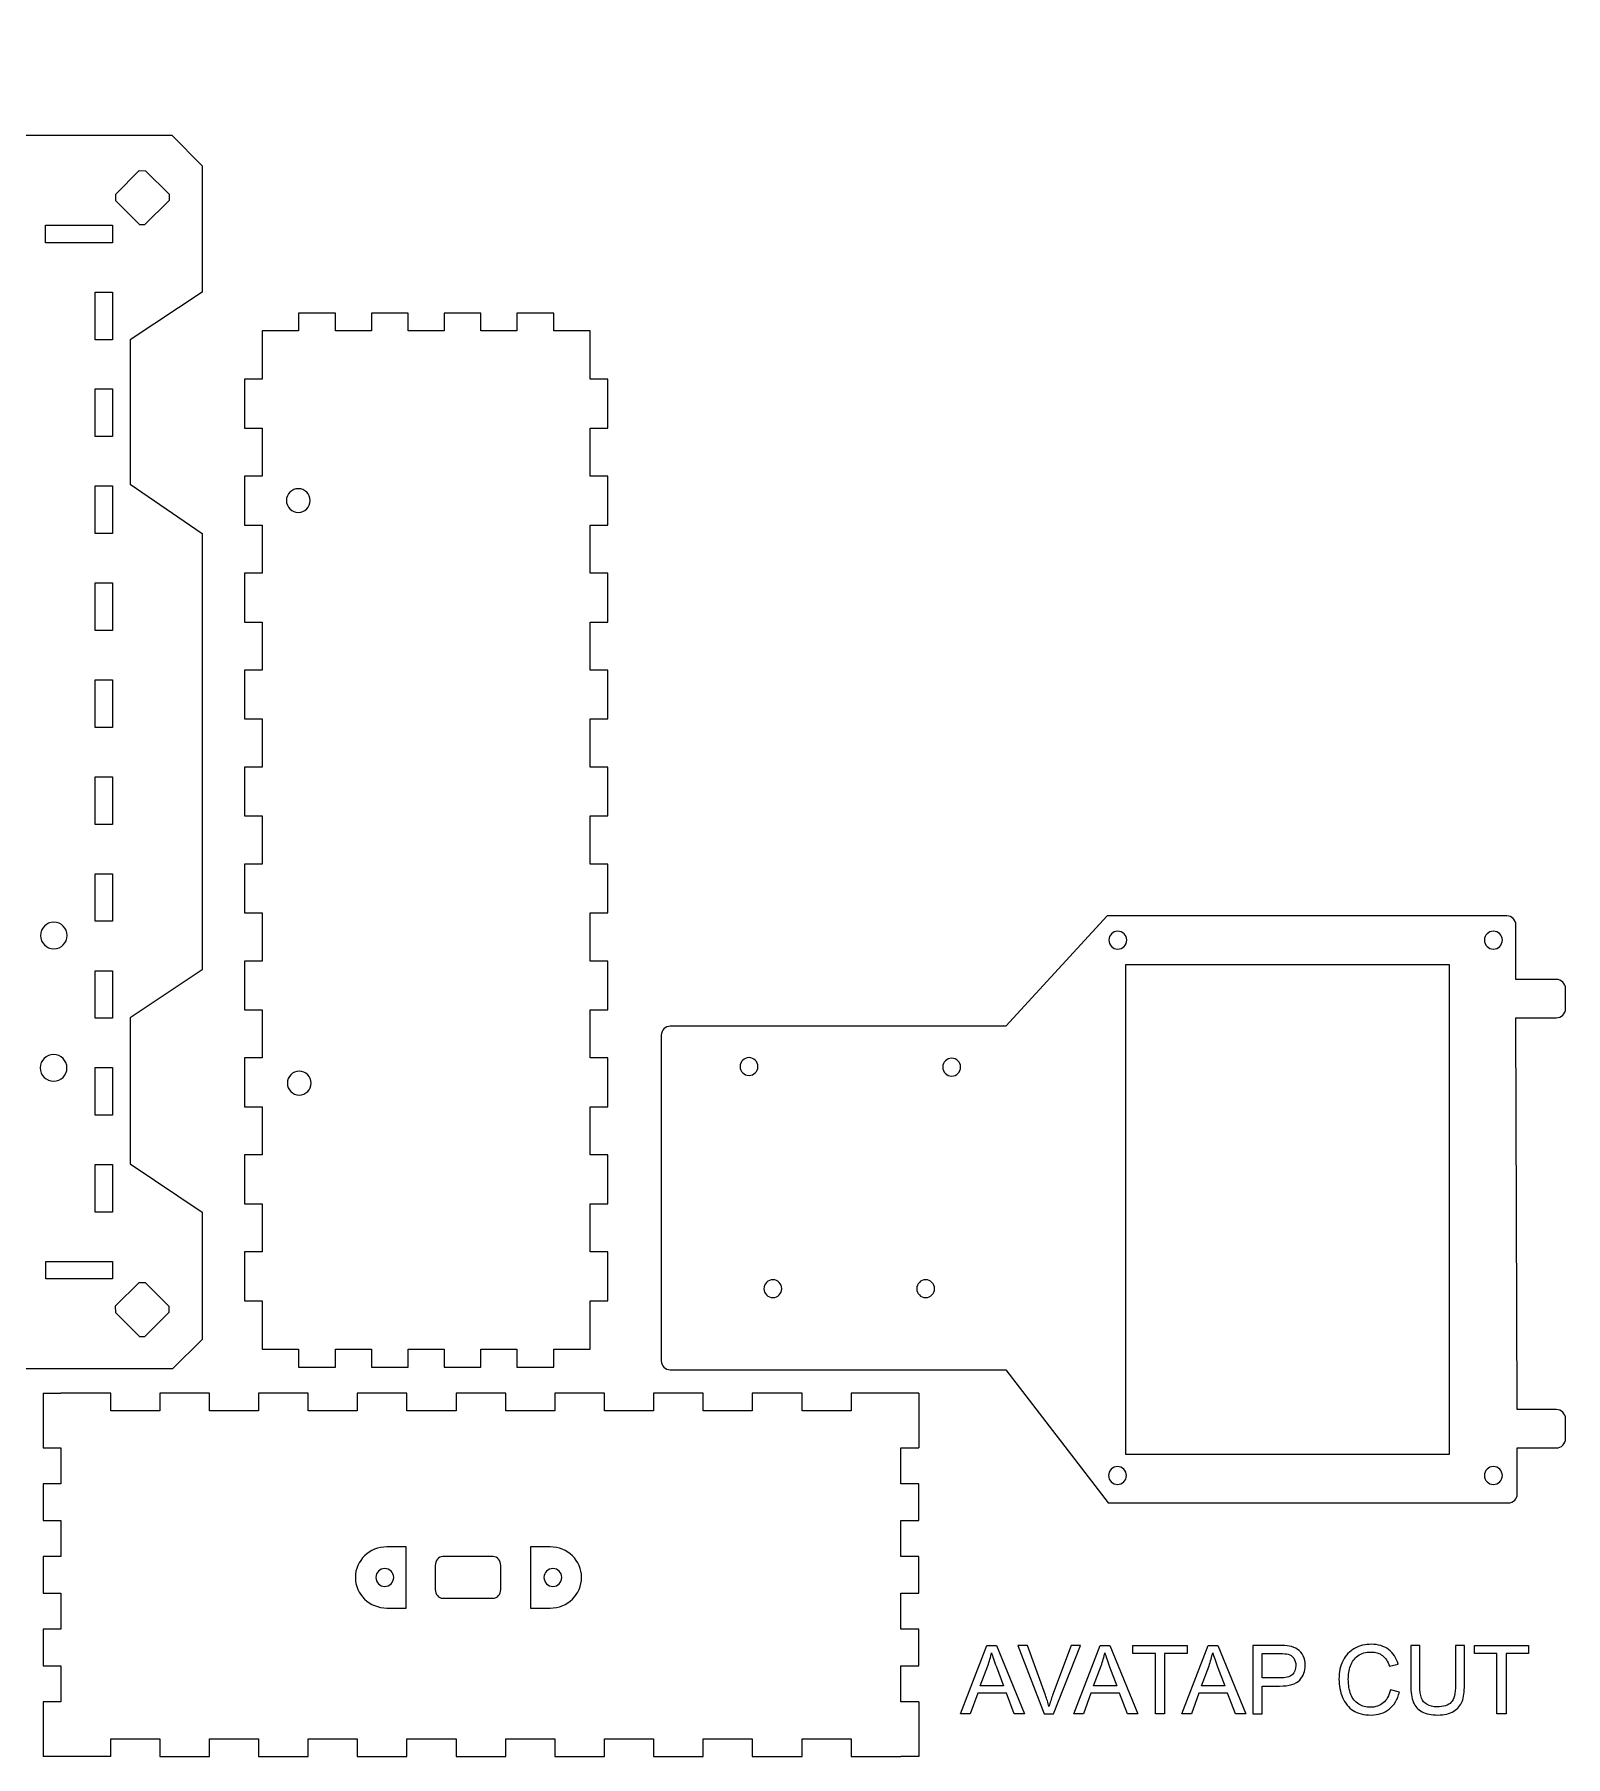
# Model space of a CAD drawing. Extents: x 8 to 597, y -292 to -3.
# Drawn here: x 340.2 to 597.3, y -292 to -2.7 of the extents above; entities that cross this region are included whole.
import ezdxf

# ---------------------------------------------------------------- set-up
doc = ezdxf.new("R2010")
doc.units = 0
doc.header["$MEASUREMENT"] = 0
doc.layers.add('LAYER_1', color=7, linetype='CONTINUOUS')

msp = doc.modelspace()

# ---------------------------------------------------------------- linework, layer by layer
at = {"layer": 'LAYER_1', "color": 7}
for points in [[(362.77, -30.59), (358.68, -34.68), (357.88, -34.68), (353.84, -30.65), (353.84, -29.52), (357.77, -25.59), (358.8, -25.6), (362.77, -29.57), (362.77, -30.59)], [(390.71, -49.51), (384.54, -49.51)], [(384.54, -49.51), (384.54, -52.51)], [(390.71, -52.51), (390.71, -49.51)], [(402.93, -49.51), (396.76, -49.51)], [(396.76, -49.51), (396.76, -52.51)], [(402.93, -52.51), (402.93, -49.51)], [(415.15, -49.51), (408.98, -49.51)], [(408.98, -49.51), (408.98, -52.51)], [(415.15, -52.51), (415.15, -49.51)], [(427.38, -49.51), (421.2, -49.51)], [(421.2, -49.51), (421.2, -52.51)], [(427.38, -52.51), (427.38, -49.51)], [(384.54, -52.51), (378.43, -52.51)], [(378.43, -52.51), (378.43, -60.65)], [(396.76, -52.51), (390.71, -52.51)], [(408.98, -52.51), (402.93, -52.51)], [(421.2, -52.51), (415.15, -52.51)], [(433.49, -52.51), (427.38, -52.51)], [(433.49, -60.65), (433.49, -52.51)], [(378.43, -60.65), (375.43, -60.65)], [(375.43, -60.65), (375.43, -68.86)], [(436.49, -60.65), (433.49, -60.65)], [(436.49, -68.86), (436.49, -60.65)], [(375.43, -68.86), (378.43, -68.86)], [(378.43, -68.86), (378.43, -76.94)], [(433.49, -68.86), (436.49, -68.86)], [(433.49, -76.94), (433.49, -68.86)], [(378.43, -76.94), (375.43, -76.94)], [(375.43, -76.94), (375.43, -85.14)], [(436.49, -76.94), (433.49, -76.94)], [(436.49, -85.14), (436.49, -76.94)], [(375.43, -85.14), (378.43, -85.14)], [(378.43, -85.14), (378.43, -93.22)], [(433.49, -85.14), (436.49, -85.14)], [(433.49, -93.22), (433.49, -85.14)], [(378.43, -93.22), (375.43, -93.22)], [(375.43, -93.22), (375.43, -101.43)], [(436.49, -93.22), (433.49, -93.22)], [(436.49, -101.43), (436.49, -93.22)], [(375.43, -101.43), (378.43, -101.43)], [(378.43, -101.43), (378.43, -109.51)], [(433.49, -101.43), (436.49, -101.43)], [(433.49, -109.51), (433.49, -101.43)], [(378.43, -109.51), (375.43, -109.51)], [(375.43, -109.51), (375.43, -117.71)], [(436.49, -109.51), (433.49, -109.51)], [(436.49, -117.71), (436.49, -109.51)], [(375.43, -117.71), (378.43, -117.71)], [(378.43, -117.71), (378.43, -125.79)], [(433.49, -117.71), (436.49, -117.71)], [(433.49, -125.79), (433.49, -117.71)], [(378.43, -125.79), (375.43, -125.79)], [(375.43, -125.79), (375.43, -134)], [(436.49, -125.79), (433.49, -125.79)], [(436.49, -134), (436.49, -125.79)], [(375.43, -134), (378.43, -134)], [(378.43, -134), (378.43, -142.08)], [(433.49, -134), (436.49, -134)], [(433.49, -142.08), (433.49, -134)], [(378.43, -142.08), (375.43, -142.08)], [(375.43, -142.08), (375.43, -150.28)], [(436.49, -142.08), (433.49, -142.08)], [(436.49, -150.28), (436.49, -142.08)], [(375.43, -150.28), (378.43, -150.28)], [(378.43, -150.28), (378.43, -158.37)], [(433.49, -150.28), (436.49, -150.28)], [(433.49, -158.37), (433.49, -150.28)], [(378.43, -158.37), (375.43, -158.37)], [(375.43, -158.37), (375.43, -166.57)], [(436.49, -158.37), (433.49, -158.37)], [(436.49, -166.57), (436.49, -158.37)], [(375.43, -166.57), (378.43, -166.57)], [(378.43, -166.57), (378.43, -174.65)], [(433.49, -166.57), (436.49, -166.57)], [(433.49, -174.65), (433.49, -166.57)], [(378.43, -174.65), (375.43, -174.65)], [(375.43, -174.65), (375.43, -182.86)], [(436.49, -174.65), (433.49, -174.65)], [(436.49, -182.86), (436.49, -174.65)], [(375.43, -182.86), (378.43, -182.86)], [(378.43, -182.86), (378.43, -190.94)], [(433.49, -182.86), (436.49, -182.86)], [(433.49, -190.94), (433.49, -182.86)], [(378.43, -190.94), (375.43, -190.94)], [(375.43, -190.94), (375.43, -199.14)], [(436.49, -190.94), (433.49, -190.94)], [(436.49, -199.14), (436.49, -190.94)], [(375.43, -199.14), (378.43, -199.14)], [(378.43, -199.14), (378.43, -207.22)], [(433.49, -199.14), (436.49, -199.14)], [(433.49, -207.22), (433.49, -199.14)], [(378.43, -207.22), (375.43, -207.22)], [(375.43, -207.22), (375.43, -215.43)], [(436.49, -207.22), (433.49, -207.22)], [(436.49, -215.43), (436.49, -207.22)], [(362.74, -217.39), (358.65, -221.48), (357.85, -221.48), (353.82, -217.45), (353.81, -216.32), (357.74, -212.39), (358.77, -212.4), (362.74, -216.37), (362.74, -217.39)], [(375.43, -215.43), (378.43, -215.43)], [(378.43, -215.43), (378.43, -223.57)], [(433.49, -215.43), (436.49, -215.43)], [(433.49, -223.57), (433.49, -215.43)], [(378.43, -223.57), (384.54, -223.57)], [(384.54, -223.57), (384.54, -226.57)], [(390.71, -223.57), (396.76, -223.57)], [(390.71, -226.57), (390.71, -223.57)], [(396.76, -223.57), (396.76, -226.57)], [(402.93, -223.57), (408.98, -223.57)], [(402.93, -226.57), (402.93, -223.57)], [(408.98, -223.57), (408.98, -226.57)], [(415.15, -223.57), (421.2, -223.57)], [(415.15, -226.57), (415.15, -223.57)], [(421.2, -223.57), (421.2, -226.57)], [(427.38, -223.57), (433.49, -223.57)], [(427.38, -226.57), (427.38, -223.57)], [(384.54, -226.57), (390.71, -226.57)], [(396.76, -226.57), (402.93, -226.57)], [(408.98, -226.57), (415.15, -226.57)], [(421.2, -226.57), (427.38, -226.57)], [(341.62, -230.95), (344.62, -230.95)], [(341.62, -230.95), (341.62, -233.95)], [(352.98, -230.95), (344.62, -230.95)], [(352.98, -233.95), (352.98, -230.95)], [(369.57, -230.95), (361.21, -230.95)], [(361.21, -230.95), (361.21, -233.95)], [(369.57, -233.95), (369.57, -230.95)], [(386.16, -230.95), (377.8, -230.95)], [(377.8, -230.95), (377.8, -233.95)], [(386.16, -233.95), (386.16, -230.95)], [(402.74, -230.95), (394.39, -230.95)], [(394.39, -230.95), (394.39, -233.95)], [(402.74, -233.95), (402.74, -230.95)], [(419.33, -230.95), (410.98, -230.95)], [(410.98, -230.95), (410.98, -233.95)], [(419.33, -233.95), (419.33, -230.95)], [(435.92, -230.95), (427.57, -230.95)], [(427.57, -230.95), (427.57, -233.95)], [(435.92, -233.95), (435.92, -230.95)], [(452.51, -230.95), (444.15, -230.95)], [(444.15, -230.95), (444.15, -233.95)], [(452.51, -233.95), (452.51, -230.95)], [(469.1, -230.95), (460.74, -230.95)], [(460.74, -230.95), (460.74, -233.95)], [(469.1, -233.95), (469.1, -230.95)], [(485.69, -230.95), (477.33, -230.95)], [(477.33, -230.95), (477.33, -233.95)], [(488.69, -230.95), (485.69, -230.95)], [(488.69, -230.95), (488.69, -233.95)], [(341.62, -233.95), (341.62, -240.12)], [(361.21, -233.95), (352.98, -233.95)], [(377.8, -233.95), (369.57, -233.95)], [(394.39, -233.95), (386.16, -233.95)], [(410.98, -233.95), (402.74, -233.95)], [(427.57, -233.95), (419.33, -233.95)], [(444.15, -233.95), (435.92, -233.95)], [(460.74, -233.95), (452.51, -233.95)], [(477.33, -233.95), (469.1, -233.95)], [(488.69, -233.95), (488.69, -240.12)], [(341.62, -240.12), (344.62, -240.12)], [(344.62, -240.12), (344.62, -246.17)], [(485.69, -240.12), (488.69, -240.12)], [(485.69, -246.17), (485.69, -240.12)], [(344.62, -246.17), (341.62, -246.17)], [(341.62, -246.17), (341.62, -252.34)], [(488.69, -246.17), (485.69, -246.17)], [(488.69, -252.34), (488.69, -246.17)], [(341.62, -252.34), (344.62, -252.34)], [(344.62, -252.34), (344.62, -258.39)], [(485.69, -252.34), (488.69, -252.34)], [(485.69, -258.39), (485.69, -252.34)], [(344.62, -258.39), (341.62, -258.39)], [(341.62, -258.39), (341.62, -264.57)], [(488.69, -258.39), (485.69, -258.39)], [(488.69, -264.57), (488.69, -258.39)], [(341.62, -264.57), (344.62, -264.57)], [(344.62, -264.57), (344.62, -270.62)], [(485.69, -264.57), (488.69, -264.57)], [(485.69, -270.62), (485.69, -264.57)], [(344.62, -270.62), (341.62, -270.62)], [(341.62, -270.62), (341.62, -276.79)], [(488.69, -270.62), (485.69, -270.62)], [(488.69, -276.79), (488.69, -270.62)], [(495.73, -284.84), (500.14, -273.35), (501.78, -273.35), (506.48, -284.84), (504.75, -284.84), (503.41, -281.36), (498.6, -281.36), (497.34, -284.84), (495.73, -284.84)], [(514.75, -284.84), (519.17, -273.35), (520.8, -273.35), (525.5, -284.84), (523.77, -284.84), (522.43, -281.36), (517.63, -281.36), (516.37, -284.84), (514.75, -284.84)], [(528.45, -284.84), (528.45, -274.71), (524.67, -274.71), (524.67, -273.35), (533.77, -273.35), (533.77, -274.71), (529.97, -274.71), (529.97, -284.84), (528.45, -284.84)], [(532.88, -284.84), (537.29, -273.35), (538.93, -273.35), (543.63, -284.84), (541.9, -284.84), (540.56, -281.36), (535.75, -281.36), (534.49, -284.84), (532.88, -284.84)], [(585.82, -284.84), (585.82, -274.71), (582.03, -274.71), (582.03, -273.35), (591.14, -273.35), (591.14, -274.71), (587.34, -274.71), (587.34, -284.84), (585.82, -284.84)], [(341.62, -276.79), (344.62, -276.79)], [(344.62, -276.79), (344.62, -282.84)], [(485.69, -276.79), (488.69, -276.79)], [(485.69, -282.84), (485.69, -276.79)], [(344.62, -282.84), (341.62, -282.84)], [(341.62, -282.84), (341.62, -289.01)], [(488.69, -282.84), (485.69, -282.84)], [(488.69, -282.84), (488.69, -289.01)], [(341.62, -289.01), (341.62, -292.01)], [(352.98, -289.01), (361.21, -289.01)], [(352.98, -292.01), (352.98, -289.01)], [(361.21, -289.01), (361.21, -292.01)], [(369.57, -289.01), (377.8, -289.01)], [(369.57, -292.01), (369.57, -289.01)], [(377.8, -289.01), (377.8, -292.01)], [(386.16, -289.01), (394.39, -289.01)], [(386.16, -292.01), (386.16, -289.01)], [(394.39, -289.01), (394.39, -292.01)], [(402.74, -289.01), (410.98, -289.01)], [(402.74, -292.01), (402.74, -289.01)], [(410.98, -289.01), (410.98, -292.01)], [(419.33, -289.01), (427.57, -289.01)], [(419.33, -292.01), (419.33, -289.01)], [(427.57, -289.01), (427.57, -292.01)], [(435.92, -289.01), (444.15, -289.01)], [(435.92, -292.01), (435.92, -289.01)], [(444.15, -289.01), (444.15, -292.01)], [(452.51, -289.01), (460.74, -289.01)], [(452.51, -292.01), (452.51, -289.01)], [(460.74, -289.01), (460.74, -292.01)], [(469.1, -289.01), (477.33, -289.01)], [(469.1, -292.01), (469.1, -289.01)], [(477.33, -289.01), (477.33, -292.01)], [(488.69, -289.01), (488.69, -292.01)], [(344.62, -292.01), (341.62, -292.01)], [(352.98, -292.01), (344.62, -292.01)], [(361.21, -292.01), (369.57, -292.01)], [(377.8, -292.01), (386.16, -292.01)], [(394.39, -292.01), (402.74, -292.01)], [(410.98, -292.01), (419.33, -292.01)], [(427.57, -292.01), (435.92, -292.01)], [(444.15, -292.01), (452.51, -292.01)], [(460.74, -292.01), (469.1, -292.01)], [(477.33, -292.01), (485.69, -292.01)], [(488.69, -292.01), (485.69, -292.01)]]:
    msp.add_lwpolyline(points, dxfattribs=at)
at = {"layer": 'LAYER_1', "color": 1}
for points in [[(342.05, -37.7), (342.05, -37.7), (342.05, -34.78), (342.05, -34.78), (353.27, -34.78), (353.27, -34.78), (353.27, -37.7), (353.27, -37.7), (342.05, -37.7)], [(350.35, -53.99), (350.35, -53.99), (350.35, -45.99), (350.35, -45.99), (353.27, -45.99), (353.27, -45.99), (353.27, -53.99), (353.27, -53.99), (350.35, -53.99)], [(350.35, -70.28), (350.35, -70.27), (350.35, -62.27), (350.35, -62.27), (353.27, -62.27), (353.27, -62.27), (353.27, -70.27), (353.27, -70.28), (350.35, -70.28)], [(350.35, -86.56), (350.35, -86.56), (350.35, -78.56), (350.35, -78.56), (353.27, -78.56), (353.27, -78.56), (353.27, -86.56), (353.27, -86.56), (350.35, -86.56)], [(350.35, -102.85), (350.35, -102.84), (350.35, -94.85), (350.35, -94.84), (353.27, -94.84), (353.27, -94.85), (353.27, -102.84), (353.27, -102.85), (350.35, -102.85)], [(350.35, -119.13), (350.35, -119.13), (350.35, -111.13), (350.35, -111.13), (353.27, -111.13), (353.27, -111.13), (353.27, -119.13), (353.27, -119.13), (350.35, -119.13)], [(350.35, -135.42), (350.35, -135.42), (350.35, -127.42), (350.35, -127.41), (353.27, -127.41), (353.27, -127.42), (353.27, -135.42), (353.27, -135.42), (350.35, -135.42)], [(350.35, -151.7), (350.35, -151.7), (350.35, -143.7), (350.35, -143.7), (353.27, -143.7), (353.27, -143.7), (353.27, -151.7), (353.27, -151.7), (350.35, -151.7)], [(350.35, -167.99), (350.35, -167.99), (350.35, -159.99), (350.35, -159.99), (353.27, -159.99), (353.27, -159.99), (353.27, -167.99), (353.27, -167.99), (350.35, -167.99)], [(350.35, -184.28), (350.35, -184.27), (350.35, -176.27), (350.35, -176.27), (353.27, -176.27), (353.27, -176.27), (353.27, -184.27), (353.27, -184.28), (350.35, -184.28)], [(350.35, -200.56), (350.35, -200.56), (350.35, -192.56), (350.35, -192.56), (353.27, -192.56), (353.27, -192.56), (353.27, -200.56), (353.27, -200.56), (350.35, -200.56)], [(342.07, -211.77), (342.07, -211.76), (342.07, -208.85), (342.07, -208.84), (353.28, -208.84), (353.28, -208.85), (353.28, -211.76), (353.28, -211.77), (342.07, -211.77)]]:
    msp.add_lwpolyline(points, dxfattribs=at)
at = {"layer": 'LAYER_1', "color": 32}
msp.add_lwpolyline([(577.77, -158.94), (577.77, -241.24), (523.47, -241.24), (523.47, -158.94), (577.77, -158.94)], dxfattribs=at)
at = {"layer": 'LAYER_1', "color": 7}
for points, knots in [([(368.33, -159.87), (368.33, -159.87), (368.33, -86.56), (368.33, -86.56), (368.33, -86.56), (356.27, -78.27), (356.27, -78.27), (356.27, -78.27), (356.27, -53.99), (356.27, -53.99), (356.27, -53.99), (368.33, -45.99), (368.33, -45.99), (368.33, -45.99), (368.33, -24.76), (368.33, -24.76), (368.33, -24.76), (363.22, -19.65), (363.22, -19.65), (363.22, -19.65), (290.28, -19.65), (290.28, -19.65), (290.28, -19.65), (290.28, -3.72), (290.28, -3.72), (290.28, -3.16), (289.83, -2.72), (289.28, -2.72), (289.28, -2.72), (270.28, -2.72), (270.28, -2.72), (269.72, -2.72), (269.28, -3.16), (269.28, -3.72), (269.28, -3.72), (269.28, -19.65), (269.28, -19.65), (269.28, -19.65), (196.18, -19.65), (196.18, -19.65), (196.18, -19.65), (191.24, -24.94), (191.24, -24.94), (191.24, -24.94), (191.24, -45.99), (191.24, -45.99), (191.24, -45.99), (203.61, -53.87), (203.61, -53.87), (203.61, -53.87), (203.61, -78.27), (203.61, -78.27), (203.61, -78.27), (191.24, -86.56), (191.24, -86.56), (191.24, -86.56), (191.24, -143.53), (191.24, -143.53), (191.24, -143.53), (203.63, -151.7), (203.63, -151.7), (203.63, -151.7), (203.52, -176.27), (203.52, -176.27), (203.52, -176.27), (191.24, -184.31), (191.24, -184.31), (191.24, -184.31), (191.24, -222.14), (191.24, -222.14), (191.24, -222.14), (196.18, -226.9), (196.18, -226.9), (196.18, -226.9), (363.36, -226.9), (363.36, -226.9), (363.36, -226.9), (368.33, -221.96), (368.33, -221.96), (368.33, -221.96), (368.33, -200.56), (368.33, -200.56), (368.33, -200.56), (356.26, -192.44), (356.26, -192.44), (356.26, -192.44), (356.26, -167.9), (356.26, -167.9), (356.26, -167.9), (368.33, -159.87), (368.33, -159.87)], [0, 0, 0, 0, 1, 1, 1, 2, 2, 2, 3, 3, 3, 4, 4, 4, 5, 5, 5, 6, 6, 6, 7, 7, 7, 8, 8, 8, 9, 9, 9, 10, 10, 10, 11, 11, 11, 12, 12, 12, 13, 13, 13, 14, 14, 14, 15, 15, 15, 16, 16, 16, 17, 17, 17, 18, 18, 18, 19, 19, 19, 20, 20, 20, 21, 21, 21, 22, 22, 22, 23, 23, 23, 24, 24, 24, 25, 25, 25, 26, 26, 26, 27, 27, 27, 28, 28, 28, 29, 29, 29, 30, 30, 30, 30]), ([(386.49, -81.02), (386.49, -82.12), (385.59, -83.02), (384.49, -83.02), (383.39, -83.02), (382.49, -82.12), (382.49, -81.02), (382.49, -79.91), (383.39, -79.02), (384.49, -79.02), (385.59, -79.02), (386.49, -79.91), (386.49, -81.02)], [0, 0, 0, 0, 1, 1, 1, 2, 2, 2, 3, 3, 3, 4, 4, 4, 4]), ([(386.65, -178.88), (386.65, -179.99), (385.75, -180.88), (384.65, -180.88), (383.54, -180.88), (382.65, -179.99), (382.65, -178.88), (382.65, -177.78), (383.54, -176.88), (384.65, -176.88), (385.75, -176.88), (386.65, -177.78), (386.65, -178.88)], [0, 0, 0, 0, 1, 1, 1, 2, 2, 2, 3, 3, 3, 4, 4, 4, 4]), ([(499.04, -280.12), (499.04, -280.12), (502.94, -280.12), (502.94, -280.12), (502.94, -280.12), (501.74, -276.94), (501.74, -276.94), (501.37, -275.97), (501.1, -275.18), (500.92, -274.56), (500.78, -275.29), (500.57, -276.02), (500.3, -276.75), (500.3, -276.75), (499.04, -280.12), (499.04, -280.12)], [0, 0, 0, 0, 1, 1, 1, 2, 2, 2, 3, 3, 3, 4, 4, 4, 5, 5, 5, 5]), ([(509.79, -284.84), (509.79, -284.84), (505.33, -273.35), (505.33, -273.35), (505.33, -273.35), (506.98, -273.35), (506.98, -273.35), (506.98, -273.35), (509.97, -281.69), (509.97, -281.69), (510.21, -282.36), (510.41, -282.99), (510.57, -283.58), (510.75, -282.95), (510.95, -282.32), (511.19, -281.69), (511.19, -281.69), (514.29, -273.35), (514.29, -273.35), (514.29, -273.35), (515.84, -273.35), (515.84, -273.35), (515.84, -273.35), (511.35, -284.84), (511.35, -284.84), (511.35, -284.84), (509.79, -284.84), (509.79, -284.84)], [0, 0, 0, 0, 1, 1, 1, 2, 2, 2, 3, 3, 3, 4, 4, 4, 5, 5, 5, 6, 6, 6, 7, 7, 7, 8, 8, 8, 9, 9, 9, 9]), ([(518.07, -280.12), (518.07, -280.12), (521.96, -280.12), (521.96, -280.12), (521.96, -280.12), (520.76, -276.94), (520.76, -276.94), (520.4, -275.97), (520.13, -275.18), (519.95, -274.56), (519.8, -275.29), (519.6, -276.02), (519.33, -276.75), (519.33, -276.75), (518.07, -280.12), (518.07, -280.12)], [0, 0, 0, 0, 1, 1, 1, 2, 2, 2, 3, 3, 3, 4, 4, 4, 5, 5, 5, 5]), ([(536.19, -280.12), (536.19, -280.12), (540.09, -280.12), (540.09, -280.12), (540.09, -280.12), (538.89, -276.94), (538.89, -276.94), (538.52, -275.97), (538.25, -275.18), (538.07, -274.56), (537.93, -275.29), (537.72, -276.02), (537.45, -276.75), (537.45, -276.75), (536.19, -280.12), (536.19, -280.12)], [0, 0, 0, 0, 1, 1, 1, 2, 2, 2, 3, 3, 3, 4, 4, 4, 5, 5, 5, 5]), ([(544.84, -284.84), (544.84, -284.84), (544.84, -273.35), (544.84, -273.35), (544.84, -273.35), (549.18, -273.35), (549.18, -273.35), (549.94, -273.35), (550.52, -273.39), (550.92, -273.46), (551.49, -273.55), (551.96, -273.73), (552.34, -274), (552.72, -274.26), (553.03, -274.63), (553.26, -275.1), (553.5, -275.58), (553.61, -276.1), (553.61, -276.67), (553.61, -277.65), (553.3, -278.48), (552.68, -279.15), (552.06, -279.83), (550.93, -280.17), (549.31, -280.17), (549.31, -280.17), (546.36, -280.17), (546.36, -280.17), (546.36, -280.17), (546.36, -284.84), (546.36, -284.84), (546.36, -284.84), (544.84, -284.84), (544.84, -284.84)], [0, 0, 0, 0, 1, 1, 1, 2, 2, 2, 3, 3, 3, 4, 4, 4, 5, 5, 5, 6, 6, 6, 7, 7, 7, 8, 8, 8, 9, 9, 9, 10, 10, 10, 11, 11, 11, 11]), ([(546.36, -278.81), (546.36, -278.81), (549.33, -278.81), (549.33, -278.81), (550.32, -278.81), (551.01, -278.63), (551.43, -278.26), (551.84, -277.9), (552.04, -277.38), (552.04, -276.72), (552.04, -276.24), (551.92, -275.83), (551.68, -275.48), (551.44, -275.14), (551.12, -274.92), (550.72, -274.81), (550.46, -274.74), (549.99, -274.71), (549.3, -274.71), (549.3, -274.71), (546.36, -274.71), (546.36, -274.71), (546.36, -274.71), (546.36, -278.81), (546.36, -278.81)], [0, 0, 0, 0, 1, 1, 1, 2, 2, 2, 3, 3, 3, 4, 4, 4, 5, 5, 5, 6, 6, 6, 7, 7, 7, 8, 8, 8, 8]), ([(567.91, -280.81), (567.91, -280.81), (569.43, -281.19), (569.43, -281.19), (569.11, -282.44), (568.54, -283.39), (567.71, -284.05), (566.88, -284.71), (565.87, -285.03), (564.68, -285.03), (563.44, -285.03), (562.43, -284.78), (561.66, -284.28), (560.88, -283.77), (560.29, -283.04), (559.88, -282.09), (559.48, -281.13), (559.28, -280.1), (559.28, -279.01), (559.28, -277.81), (559.51, -276.77), (559.96, -275.88), (560.42, -274.99), (561.07, -274.31), (561.91, -273.85), (562.76, -273.38), (563.69, -273.15), (564.7, -273.15), (565.85, -273.15), (566.82, -273.45), (567.6, -274.03), (568.38, -274.62), (568.93, -275.44), (569.24, -276.5), (569.24, -276.5), (567.74, -276.85), (567.74, -276.85), (567.47, -276.02), (567.09, -275.41), (566.58, -275.03), (566.07, -274.65), (565.44, -274.45), (564.67, -274.45), (563.79, -274.45), (563.05, -274.67), (562.46, -275.09), (561.86, -275.51), (561.45, -276.08), (561.21, -276.79), (560.96, -277.51), (560.85, -278.24), (560.85, -279), (560.85, -279.98), (560.99, -280.83), (561.27, -281.56), (561.56, -282.29), (562, -282.83), (562.6, -283.19), (563.2, -283.55), (563.85, -283.73), (564.55, -283.73), (565.4, -283.73), (566.12, -283.49), (566.71, -283), (567.3, -282.5), (567.7, -281.78), (567.91, -280.81)], [0, 0, 0, 0, 1, 1, 1, 2, 2, 2, 3, 3, 3, 4, 4, 4, 5, 5, 5, 6, 6, 6, 7, 7, 7, 8, 8, 8, 9, 9, 9, 10, 10, 10, 11, 11, 11, 12, 12, 12, 13, 13, 13, 14, 14, 14, 15, 15, 15, 16, 16, 16, 17, 17, 17, 18, 18, 18, 19, 19, 19, 20, 20, 20, 21, 21, 21, 22, 22, 22, 22]), ([(578.84, -273.35), (578.84, -273.35), (580.36, -273.35), (580.36, -273.35), (580.36, -273.35), (580.36, -279.99), (580.36, -279.99), (580.36, -281.14), (580.23, -282.06), (579.97, -282.74), (579.71, -283.42), (579.24, -283.97), (578.56, -284.39), (577.88, -284.82), (576.98, -285.03), (575.87, -285.03), (574.8, -285.03), (573.92, -284.85), (573.23, -284.48), (572.55, -284.11), (572.06, -283.57), (571.77, -282.87), (571.48, -282.16), (571.33, -281.2), (571.33, -279.99), (571.33, -279.99), (571.33, -273.35), (571.33, -273.35), (571.33, -273.35), (572.85, -273.35), (572.85, -273.35), (572.85, -273.35), (572.85, -279.98), (572.85, -279.98), (572.85, -280.98), (572.94, -281.71), (573.13, -282.18), (573.31, -282.66), (573.63, -283.02), (574.08, -283.28), (574.54, -283.53), (575.09, -283.66), (575.74, -283.66), (576.86, -283.66), (577.66, -283.41), (578.13, -282.9), (578.61, -282.4), (578.84, -281.42), (578.84, -279.98), (578.84, -279.98), (578.84, -273.35), (578.84, -273.35)], [0, 0, 0, 0, 1, 1, 1, 2, 2, 2, 3, 3, 3, 4, 4, 4, 5, 5, 5, 6, 6, 6, 7, 7, 7, 8, 8, 8, 9, 9, 9, 10, 10, 10, 11, 11, 11, 12, 12, 12, 13, 13, 13, 14, 14, 14, 15, 15, 15, 16, 16, 16, 17, 17, 17, 17])]:
    msp.add_open_spline(points, degree=3, knots=knots, dxfattribs=at)
at = {"layer": 'LAYER_1', "color": 251}
for points, knots in [([(345.68, -154.08), (345.68, -155.32), (344.67, -156.33), (343.43, -156.33), (342.18, -156.33), (341.18, -155.32), (341.18, -154.08), (341.18, -152.84), (342.18, -151.83), (343.43, -151.83), (344.67, -151.83), (345.68, -152.84), (345.68, -154.08)], [0, 0, 0, 0, 1, 1, 1, 2, 2, 2, 3, 3, 3, 4, 4, 4, 4]), ([(589.23, -233.72), (589.23, -233.72), (595.77, -233.72), (595.77, -233.72), (596.64, -233.72), (597.34, -234.42), (597.34, -235.28), (597.34, -235.28), (597.34, -238.6), (597.34, -238.6), (597.34, -239.46), (596.64, -240.17), (595.77, -240.17), (595.77, -240.17), (589.23, -240.17), (589.23, -240.17), (589.23, -240.17), (589.23, -247.89), (589.23, -247.89), (589.23, -248.72), (588.56, -249.39), (587.73, -249.39), (587.73, -249.39), (520.53, -249.39), (520.53, -249.39), (520.53, -249.39), (503.33, -227.05), (503.33, -227.05), (503.33, -227.05), (446.97, -227.05), (446.97, -227.05), (446.97, -227.05), (446.96, -227.05), (446.96, -227.05), (446.96, -227.05), (446.95, -227.05), (446.95, -227.05), (446.13, -227.04), (445.46, -226.37), (445.46, -225.55), (445.46, -225.55), (445.46, -170.82), (445.46, -170.82), (445.46, -169.99), (446.13, -169.32), (446.96, -169.32), (446.96, -169.32), (503.33, -169.33), (503.33, -169.33), (503.33, -169.33), (520.37, -150.8), (520.37, -150.8), (520.37, -150.8), (587.49, -150.8), (587.49, -150.8), (588.32, -150.8), (588.99, -151.47), (588.99, -152.3), (588.99, -152.3), (588.99, -152.3), (588.99, -152.3), (588.99, -152.3), (588.99, -152.3), (588.99, -152.3), (588.99, -152.3), (588.99, -161.46), (588.99, -161.46), (588.99, -161.46), (595.77, -161.46), (595.77, -161.46), (596.64, -161.46), (597.34, -162.16), (597.34, -163.03), (597.34, -163.03), (597.34, -166.34), (597.34, -166.34), (597.34, -167.21), (596.64, -167.91), (595.77, -167.91), (595.77, -167.91), (588.99, -167.91), (588.99, -167.91), (588.99, -167.91), (588.99, -168.06), (588.99, -168.06), (588.99, -168.06), (589.23, -233.72), (589.23, -233.72)], [0, 0, 0, 0, 1, 1, 1, 2, 2, 2, 3, 3, 3, 4, 4, 4, 5, 5, 5, 6, 6, 6, 7, 7, 7, 8, 8, 8, 9, 9, 9, 10, 10, 10, 11, 11, 11, 12, 12, 12, 13, 13, 13, 14, 14, 14, 15, 15, 15, 16, 16, 16, 17, 17, 17, 18, 18, 18, 19, 19, 19, 20, 20, 20, 21, 21, 21, 22, 22, 22, 23, 23, 23, 24, 24, 24, 25, 25, 25, 26, 26, 26, 27, 27, 27, 28, 28, 28, 29, 29, 29, 29]), ([(522.13, -156.36), (521.3, -156.36), (520.63, -155.69), (520.63, -154.86), (520.63, -154.03), (521.3, -153.36), (522.13, -153.36), (522.96, -153.36), (523.63, -154.03), (523.63, -154.86), (523.63, -155.69), (522.96, -156.36), (522.13, -156.36)], [0, 0, 0, 0, 1, 1, 1, 2, 2, 2, 3, 3, 3, 4, 4, 4, 4]), ([(585.21, -156.36), (584.39, -156.36), (583.71, -155.69), (583.71, -154.86), (583.71, -154.03), (584.39, -153.36), (585.21, -153.36), (586.04, -153.36), (586.72, -154.03), (586.72, -154.86), (586.72, -155.69), (586.04, -156.36), (585.21, -156.36)], [0, 0, 0, 0, 1, 1, 1, 2, 2, 2, 3, 3, 3, 4, 4, 4, 4]), ([(345.63, -176.32), (345.63, -177.56), (344.62, -178.57), (343.38, -178.57), (342.14, -178.57), (341.13, -177.56), (341.13, -176.32), (341.13, -175.07), (342.14, -174.07), (343.38, -174.07), (344.62, -174.07), (345.63, -175.07), (345.63, -176.32)], [0, 0, 0, 0, 1, 1, 1, 2, 2, 2, 3, 3, 3, 4, 4, 4, 4]), ([(460.19, -177.6), (459.36, -177.6), (458.69, -176.93), (458.69, -176.1), (458.69, -175.27), (459.36, -174.6), (460.19, -174.6), (461.01, -174.6), (461.69, -175.27), (461.69, -176.1), (461.69, -176.93), (461.01, -177.6), (460.19, -177.6)], [0, 0, 0, 0, 1, 1, 1, 2, 2, 2, 3, 3, 3, 4, 4, 4, 4]), ([(494.23, -177.69), (493.4, -177.69), (492.73, -177.02), (492.73, -176.19), (492.73, -175.36), (493.4, -174.69), (494.23, -174.69), (495.06, -174.69), (495.73, -175.36), (495.73, -176.19), (495.73, -177.02), (495.06, -177.69), (494.23, -177.69)], [0, 0, 0, 0, 1, 1, 1, 2, 2, 2, 3, 3, 3, 4, 4, 4, 4]), ([(464.2, -214.91), (463.37, -214.91), (462.7, -214.23), (462.7, -213.41), (462.7, -212.58), (463.37, -211.91), (464.2, -211.91), (465.03, -211.91), (465.7, -212.58), (465.7, -213.41), (465.7, -214.23), (465.03, -214.91), (464.2, -214.91)], [0, 0, 0, 0, 1, 1, 1, 2, 2, 2, 3, 3, 3, 4, 4, 4, 4]), ([(489.86, -214.91), (489.03, -214.91), (488.36, -214.23), (488.36, -213.41), (488.36, -212.58), (489.03, -211.91), (489.86, -211.91), (490.69, -211.91), (491.36, -212.58), (491.36, -213.41), (491.36, -214.23), (490.69, -214.91), (489.86, -214.91)], [0, 0, 0, 0, 1, 1, 1, 2, 2, 2, 3, 3, 3, 4, 4, 4, 4]), ([(522.08, -246.3), (521.26, -246.3), (520.58, -245.63), (520.58, -244.8), (520.58, -243.97), (521.26, -243.3), (522.08, -243.3), (522.91, -243.3), (523.58, -243.97), (523.58, -244.8), (523.58, -245.63), (522.91, -246.3), (522.08, -246.3)], [0, 0, 0, 0, 1, 1, 1, 2, 2, 2, 3, 3, 3, 4, 4, 4, 4]), ([(585.21, -246.3), (584.39, -246.3), (583.71, -245.63), (583.71, -244.8), (583.71, -243.97), (584.39, -243.3), (585.21, -243.3), (586.04, -243.3), (586.72, -243.97), (586.72, -244.8), (586.72, -245.63), (586.04, -246.3), (585.21, -246.3)], [0, 0, 0, 0, 1, 1, 1, 2, 2, 2, 3, 3, 3, 4, 4, 4, 4])]:
    msp.add_open_spline(points, degree=3, knots=knots, dxfattribs=at)
at = {"layer": 'LAYER_1', "color": 163}
for points in [[(402.6, -267.06), (402.6, -267.06), (399.37, -267.06), (399.37, -267.06), (396.45, -267.06), (394.07, -264.76), (394.07, -261.92), (394.07, -259.09), (396.45, -256.78), (399.37, -256.78), (399.37, -256.78), (402.6, -256.78), (402.6, -256.78), (402.6, -256.78), (402.6, -267.06), (402.6, -267.06)], [(432.07, -261.92), (432.07, -264.76), (429.7, -267.07), (426.77, -267.07), (426.77, -267.07), (423.49, -267.07), (423.49, -267.07), (423.49, -267.07), (423.49, -256.78), (423.49, -256.78), (423.49, -256.78), (426.77, -256.78), (426.77, -256.78), (429.7, -256.78), (432.07, -259.09), (432.07, -261.92)]]:
    msp.add_open_spline(points, degree=3, knots=[0, 0, 0, 0, 1, 1, 1, 2, 2, 2, 3, 3, 3, 4, 4, 4, 5, 5, 5, 5], dxfattribs=at)
at = {"layer": 'LAYER_1', "color": 1}
for points, knots in [([(418.48, -263.92), (418.48, -264.75), (417.91, -265.42), (417.2, -265.42), (417.2, -265.42), (408.75, -265.42), (408.75, -265.42), (408.05, -265.42), (407.48, -264.75), (407.48, -263.92), (407.48, -263.92), (407.48, -259.92), (407.48, -259.92), (407.48, -259.1), (408.05, -258.42), (408.75, -258.42), (408.75, -258.42), (417.2, -258.42), (417.2, -258.42), (417.91, -258.42), (418.48, -259.1), (418.48, -259.92), (418.48, -259.92), (418.48, -263.92), (418.48, -263.92)], [0, 0, 0, 0, 1, 1, 1, 2, 2, 2, 3, 3, 3, 4, 4, 4, 5, 5, 5, 6, 6, 6, 7, 7, 7, 8, 8, 8, 8]), ([(400.51, -261.92), (400.51, -262.75), (399.83, -263.42), (399.01, -263.42), (398.18, -263.42), (397.51, -262.75), (397.51, -261.92), (397.51, -261.09), (398.18, -260.42), (399.01, -260.42), (399.83, -260.42), (400.51, -261.09), (400.51, -261.92)], [0, 0, 0, 0, 1, 1, 1, 2, 2, 2, 3, 3, 3, 4, 4, 4, 4]), ([(428.75, -261.92), (428.75, -262.75), (428.08, -263.42), (427.25, -263.42), (426.42, -263.42), (425.75, -262.75), (425.75, -261.92), (425.75, -261.09), (426.42, -260.42), (427.25, -260.42), (428.08, -260.42), (428.75, -261.09), (428.75, -261.92)], [0, 0, 0, 0, 1, 1, 1, 2, 2, 2, 3, 3, 3, 4, 4, 4, 4])]:
    msp.add_open_spline(points, degree=3, knots=knots, dxfattribs=at)

doc.saveas('drawing.dxf')
